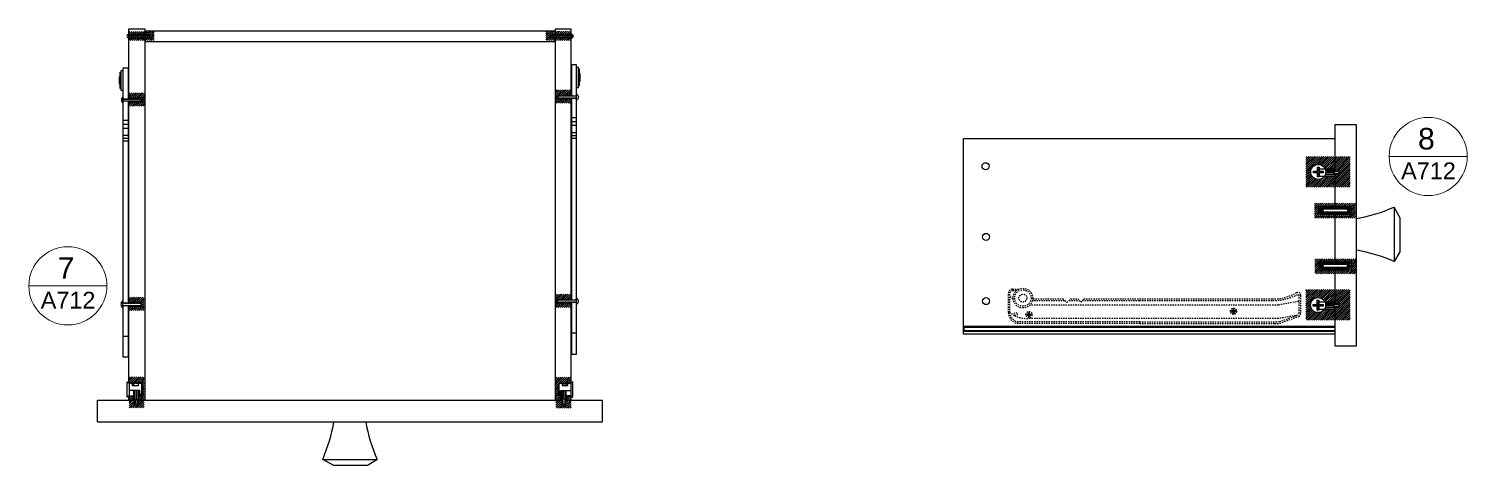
# Model space of a CAD drawing. Header units: centimetres. Extents: x -118 to 1001, y -481 to 203.
# Drawn here: x 867.5 to 1000.9, y -139.2 to -98.7 of the extents above; entities that cross this region are included whole.
import ezdxf
from ezdxf.enums import TextEntityAlignment as Align

# ---------------------------------------------------------------- set-up
doc = ezdxf.new("R2010")
doc.units = ezdxf.units.CM
doc.header["$MEASUREMENT"] = 0
doc.linetypes.add('HIDDEN2', pattern=[0.1875, 0.125, -0.0625])
doc.layers.add('A-ANNO-SYMB', color=253, linetype='Continuous', lineweight=18)
for name, color, linetype in [('A-Furn', 8, 'Continuous'), ('linee di prosp', 6, 'Continuous'), ('retini', 245, 'Continuous'), ('viti e cerniere', 3, 'Continuous')]:
    doc.layers.add(name, color=color, linetype=linetype)
doc.styles.get("Standard").update_dxf_attribs({"font": 'Arial.ttf'})
pattern_1 = [(45, (863.2211, -451.5293), (-0.088388348, 0.088388348), [])]

msp = doc.modelspace()

# ---------------------------------------------------------------- hatches: boundary and pattern name
at = {"layer": 'retini', "ltscale": 3}
h = msp.add_hatch(dxfattribs=at)
h.set_pattern_fill('ANSI31', color=256)
h.set_pattern_definition(pattern_1)
h.paths.add_polyline_path([(878.27, -98.99), (876.79, -98.99), (876.79, -99.28), (878.27, -99.28)])
h.paths.add_polyline_path([(879.14, -98.99), (878.29, -98.99), (878.29, -99.28), (878.77, -99.28), (878.77, -99.59), (878.29, -99.59), (878.29, -99.84), (879.14, -99.84)])
h.paths.add_polyline_path([(878.27, -99.59), (876.79, -99.59), (876.79, -99.84), (878.27, -99.84)])
h = msp.add_hatch(dxfattribs=at)
h.set_pattern_fill('ANSI31', color=256)
h.set_pattern_definition([(45, (903.27339, -451.51909), (-0.088388348, 0.088388348), [])])
h.paths.add_polyline_path([(916.31, -98.98), (917.79, -98.98), (917.79, -99.27), (916.31, -99.27)])
h.paths.add_polyline_path([(915.44, -98.98), (916.3, -98.98), (916.3, -99.27), (915.81, -99.27), (915.81, -99.58), (916.3, -99.58), (916.3, -99.83), (915.44, -99.83)])
h.paths.add_polyline_path([(916.31, -99.58), (917.8, -99.58), (917.8, -99.83), (916.31, -99.83)])
h = msp.add_hatch(dxfattribs=at)
h.set_pattern_fill('ANSI31', color=256)
h.set_pattern_definition([(45, (823.95308, -432.85072), (-0.088388348, 0.088388348), [])])
h.paths.add_polyline_path([(876.78, -104.68), (878.23, -104.68), (878.23, -105.93), (876.78, -105.93), (876.78, -105.52), (878.11, -105.52), (878.11, -105.15), (876.79, -105.15)])
h = msp.add_hatch(dxfattribs=at)
h.set_pattern_fill('ANSI31', color=256)
h.set_pattern_definition([(45, (868.29591, -432.58321), (-0.08838835, 0.08838835), [])])
h.paths.add_polyline_path([(917.76, -104.41), (916.31, -104.41), (916.31, -105.66), (917.76, -105.66), (917.76, -105.25), (916.43, -105.25), (916.43, -104.88), (917.76, -104.88)])
h = msp.add_hatch(dxfattribs=at)
h.set_pattern_fill('ANSI31', color=256)
h.set_pattern_definition(pattern_1)
h.paths.add_polyline_path([(988.61, -110.6), (986.39, -110.6), (985.91, -110.6), (985.91, -113.44), (988.61, -113.44), (988.61, -112.43), (987.68, -112.43), (987.59, -112.57), (987.09, -112.78), (986.89, -112.69, -0.058774), (986.74, -112.63), (986.55, -112.55), (986.32, -112.03), (986.54, -111.48), (987.07, -111.26), (987.63, -111.49), (987.72, -111.72), (988.61, -111.72)])
h.paths.add_polyline_path([(990.04, -110.6), (988.62, -110.6), (988.62, -111.72), (988.65, -111.72), (988.65, -111.89), (989.05, -111.89), (989.05, -112.26), (988.64, -112.26), (988.64, -112.43), (988.62, -112.43), (988.62, -113.44), (990.04, -113.44)])
h = msp.add_hatch(dxfattribs=at)
h.set_pattern_fill('ANSI31', color=256)
h.set_pattern_definition(pattern_1)
h.paths.add_polyline_path([(988.61, -114.93), (986.72, -114.93), (986.72, -116.32), (988.61, -116.32), (988.61, -116.02), (987.09, -116.02), (987.09, -115.19), (988.61, -115.19)])
h.paths.add_polyline_path([(990.54, -114.93), (988.62, -114.93), (988.62, -115.19), (990.13, -115.19), (990.13, -116.02), (988.62, -116.02), (988.62, -116.32), (990.54, -116.32)])
h = msp.add_hatch(dxfattribs=at)
h.set_pattern_fill('ANSI31', color=256)
h.set_pattern_definition([(45, (863.25036, -456.66747), (-0.088388348, 0.088388348), [])])
h.paths.add_polyline_path([(988.64, -120.07), (986.75, -120.07), (986.75, -121.46), (988.64, -121.46), (988.64, -121.16), (987.12, -121.16), (987.12, -120.33), (988.64, -120.33)])
h.paths.add_polyline_path([(990.57, -120.07), (988.65, -120.07), (988.65, -120.33), (990.16, -120.33), (990.16, -121.16), (988.65, -121.16), (988.65, -121.46), (990.57, -121.46)])
h = msp.add_hatch(dxfattribs=at)
h.set_pattern_fill('ANSI31', color=256)
h.set_pattern_definition([(45, (823.90868, -451.79254), (-0.088388348, 0.088388348), [])])
h.paths.add_polyline_path([(876.74, -123.62), (878.19, -123.62), (878.19, -124.87), (876.74, -124.87), (876.74, -124.46), (878.07, -124.46), (878.07, -124.09), (876.74, -124.09)])
h = msp.add_hatch(dxfattribs=at)
h.set_pattern_fill('ANSI31', color=256)
h.set_pattern_definition([(45, (868.28369, -451.51822), (-0.08838835, 0.08838835), [])])
h.paths.add_polyline_path([(917.75, -123.35), (916.3, -123.35), (916.3, -124.6), (917.75, -124.6), (917.75, -124.19), (916.42, -124.19), (916.42, -123.82), (917.75, -123.82)])
h = msp.add_hatch(dxfattribs=at)
h.set_pattern_fill('ANSI31', color=256)
h.set_pattern_definition([(45, (863.2235, -463.8598), (-0.088388348, 0.088388348), [])])
h.paths.add_polyline_path([(988.61, -122.93), (986.39, -122.93), (985.91, -122.93), (985.91, -125.77), (988.61, -125.77), (988.61, -124.76), (987.68, -124.76), (987.59, -124.9), (987.09, -125.11), (986.89, -125.02, -0.058774), (986.74, -124.96), (986.55, -124.88), (986.32, -124.36), (986.54, -123.81), (987.07, -123.6), (987.64, -123.82), (987.73, -124.05), (988.61, -124.05)])
h.paths.add_polyline_path([(990.04, -122.93), (988.63, -122.93), (988.63, -124.05), (988.65, -124.05), (988.65, -124.22), (989.05, -124.22), (989.05, -124.59), (988.64, -124.59), (988.64, -124.76), (988.63, -124.76), (988.63, -125.77), (990.04, -125.77)])
h = msp.add_hatch(dxfattribs=at)
h.set_pattern_fill('ANSI31', color=256)
h.set_pattern_definition(pattern_1)
h.paths.add_polyline_path([(877.29, -133.2), (877.18, -133.2), (877.18, -133.19), (876.81, -133.19), (876.81, -133.9), (878.21, -133.9), (878.21, -133.19), (877.78, -133.19), (877.78, -133.21), (877.67, -133.21), (877.67, -133.61), (877.29, -133.61)])
h.paths.add_polyline_path([(877.18, -132.81), (876.81, -132.81), (876.81, -133.19), (877.18, -133.19)], flags=17)
h.paths.add_polyline_path([(878.21, -131.03), (876.79, -131.03), (876.79, -131.55), (878.05, -131.55), (878.05, -132.81), (877.78, -132.81), (877.78, -133.19), (878.21, -133.19)])
h = msp.add_hatch(dxfattribs=at)
h.set_pattern_fill('ANSI31', color=256)
h.set_pattern_definition([(45, (903.59941, -451.54717), (-0.08838835, 0.08838835), [])])
h.paths.add_polyline_path([(917.3, -133.22), (917.42, -133.22), (917.42, -133.21), (917.78, -133.21), (917.78, -133.92), (916.38, -133.92), (916.38, -133.21), (916.81, -133.21), (916.92, -133.23), (916.92, -133.63), (917.3, -133.63)])
h.paths.add_polyline_path([(917.42, -132.82), (917.78, -132.82), (917.78, -133.21), (917.42, -133.21)], flags=17)
h.paths.add_polyline_path([(916.38, -131.05), (917.8, -131.05), (917.8, -131.57), (916.63, -131.57), (916.63, -132.83), (916.81, -132.83), (916.81, -133.21), (916.38, -133.21)])

# ---------------------------------------------------------------- linework, layer by layer
at = {"linetype": 'Continuous', "lineweight": 20}
for p, q in [((993.65, -110.59), (1000.89, -110.59)), ((867.5, -122.58), (874.74, -122.58))]:
    msp.add_line(p, q, dxfattribs=at)
at = {"layer": 'A-ANNO-SYMB', "linetype": 'Continuous', "lineweight": 20}
for centre in [(997.27, -110.59), (871.12, -122.58)]:
    msp.add_circle(centre, 3.62, dxfattribs=at)
at = {"layer": 'A-Furn'}
for p, q in [((876.77, -98.75), (878.27, -98.75)), ((876.77, -105.26), (876.77, -98.75)), ((878.27, -98.75), (878.27, -99.3)), ((878.27, -99.58), (878.27, -133.18)), ((878.29, -98.94), (916.28, -98.94)), ((878.29, -98.94), (878.29, -99.3)), ((878.29, -99.58), (878.29, -99.94)), ((878.29, -99.94), (916.28, -99.94)), ((916.28, -98.94), (916.28, -99.29)), ((916.28, -99.57), (916.28, -99.94)), ((916.3, -98.75), (916.3, -99.29)), ((916.3, -98.75), (917.8, -98.75)), ((916.3, -99.57), (916.3, -133.18)), ((917.8, -104.94), (917.8, -98.75)), ((917.8, -123.89), (917.8, -105.18)), ((876.77, -124.2), (876.77, -105.44)), ((988.62, -107.64), (988.62, -111.98)), ((990.62, -107.64), (988.62, -107.64)), ((990.62, -128.14), (990.62, -107.64)), ((954.18, -108.91), (988.61, -108.91)), ((954.18, -127.06), (954.18, -108.91)), ((988.61, -108.91), (988.61, -111.75)), ((988.61, -112.41), (988.61, -115.23)), ((988.62, -112.3), (988.62, -115.23)), ((988.62, -115.98), (988.62, -120.37)), ((988.62, -115.98), (988.62, -120.37)), ((994.11, -115.29), (994.11, -120.31)), ((994.65, -116.25), (994.11, -115.29)), ((994.65, -116.25), (994.65, -119.43)), ((994.65, -119.43), (994.11, -120.31)), ((988.61, -121.13), (988.61, -124.18)), ((988.62, -121.13), (988.62, -124.23)), ((876.77, -131.57), (876.77, -124.4)), ((917.8, -131.58), (917.8, -124.11)), ((988.61, -124.62), (988.61, -127.06)), ((988.62, -124.56), (988.62, -128.14)), ((988.61, -127.06), (954.18, -127.06)), ((988.62, -128.14), (990.62, -128.14)), ((873.87, -135.19), (873.87, -133.19)), ((873.87, -133.19), (877.35, -133.19)), ((876.77, -133.18), (876.77, -132.81)), ((877.56, -133.19), (917.02, -133.19)), ((917.23, -133.19), (920.7, -133.19)), ((917.8, -133.18), (917.8, -132.79)), ((920.7, -135.19), (920.7, -133.19)), ((873.87, -135.19), (920.7, -135.19)), ((894.76, -138.68), (899.78, -138.68)), ((895.72, -139.21), (894.76, -138.68)), ((898.9, -139.21), (899.78, -138.68)), ((895.72, -139.21), (898.9, -139.21))]:
    msp.add_line(p, q, dxfattribs=at)
msp.add_lwpolyline([(954.25, -126.4), (988.6, -126.4), (988.6, -126.75), (954.25, -126.75)], close=True, dxfattribs=at)
for centre, start, end in [((987.87, -100.8), 280.0631, 293.3281), ((987.87, -134.8), 66.6719, 79.9369), ((880.27, -132.43), 336.6719, 349.9369), ((914.27, -132.43), 190.0631, 203.3281)]:
    msp.add_arc(centre, 15.77, start, end, dxfattribs=at)
at = {"layer": 'linee di prosp'}
for p, q in [((878.75, -99.3), (876.78, -99.3)), ((876.78, -99.58), (878.75, -99.58)), ((878.75, -99.58), (878.75, -99.3)), ((917.8, -99.29), (915.83, -99.29)), ((915.83, -99.29), (915.83, -99.57)), ((915.83, -99.57), (917.8, -99.57)), ((876.06, -104.46), (876.06, -102.62)), ((876.06, -102.62), (876.26, -102.62)), ((876.26, -102.36), (876.72, -102.36)), ((876.26, -124.18), (876.26, -102.36)), ((876.72, -102.36), (876.72, -105.23)), ((917.82, -102.08), (917.82, -104.95)), ((918.28, -102.08), (917.82, -102.08)), ((918.28, -104.99), (918.28, -102.08)), ((918.47, -102.34), (918.28, -102.34)), ((918.47, -104.18), (918.47, -102.34)), ((918.56, -102.49), (918.47, -102.49)), ((918.56, -104), (918.56, -102.49)), ((875.91, -103.9), (875.91, -103.17)), ((875.91, -103.17), (875.98, -103.17)), ((875.98, -103.9), (875.91, -103.9)), ((875.98, -104.28), (875.98, -102.77)), ((875.98, -102.77), (876.06, -102.77)), ((918.47, -104), (918.56, -104)), ((918.62, -102.89), (918.56, -102.89)), ((918.56, -103.62), (918.62, -103.62)), ((918.62, -103.62), (918.62, -102.89)), ((876.06, -104.28), (875.98, -104.28)), ((876.26, -104.46), (876.06, -104.46)), ((878.07, -105.17), (876.77, -105.17)), ((878.07, -105.51), (878.07, -105.18)), ((916.48, -105.24), (916.48, -104.91)), ((916.48, -104.91), (917.77, -104.91)), ((917.77, -105.24), (916.48, -105.24)), ((917.82, -105.18), (917.82, -123.9)), ((918.28, -104.18), (918.47, -104.18)), ((918.28, -126.98), (918.28, -105.2)), ((876.72, -105.44), (876.72, -124.2)), ((876.77, -105.51), (878.07, -105.51)), ((876.72, -107.25), (876.26, -107.25)), ((876.72, -107.62), (876.26, -107.62)), ((876.72, -107.98), (876.26, -107.98)), ((917.82, -106.97), (918.28, -106.97)), ((917.82, -107.34), (918.28, -107.34)), ((917.82, -107.7), (918.28, -107.7)), ((876.72, -108.63), (876.26, -108.63)), ((876.72, -108.91), (876.26, -108.91)), ((876.72, -109.18), (876.26, -109.18)), ((917.82, -108.35), (918.28, -108.35)), ((917.82, -108.63), (918.28, -108.63)), ((917.82, -108.9), (918.28, -108.9)), ((987.04, -111.74), (987.04, -112.41)), ((988.62, -111.75), (987.04, -111.75)), ((988.62, -111.91), (989.02, -111.91)), ((989.02, -111.9), (989.02, -112.24)), ((987.04, -112.41), (988.62, -112.41)), ((989.02, -112.24), (988.62, -112.24)), ((987.13, -115.97), (987.13, -115.23)), ((987.13, -115.23), (988.61, -115.23)), ((990.09, -115.98), (987.13, -115.97)), ((988.61, -115.23), (990.09, -115.22)), ((990.09, -115.22), (990.09, -115.98)), ((987.16, -121.12), (987.16, -120.37)), ((987.16, -120.37), (988.63, -120.37)), ((990.11, -121.13), (987.16, -121.12)), ((988.63, -120.37), (990.11, -120.37)), ((990.11, -120.37), (990.11, -121.13)), ((916.47, -123.84), (917.76, -123.84)), ((916.47, -124.18), (916.47, -123.85)), ((876.26, -127.26), (876.26, -124.39)), ((876.72, -124.39), (876.72, -127.26)), ((878.02, -124.12), (876.73, -124.12)), ((876.73, -124.45), (878.02, -124.45)), ((878.02, -124.45), (878.02, -124.12)), ((917.76, -124.18), (916.47, -124.18)), ((917.82, -124.11), (917.82, -126.98)), ((987.03, -124.07), (987.03, -124.73)), ((988.61, -124.08), (987.03, -124.08)), ((987.03, -124.73), (988.59, -124.73)), ((988.62, -124.23), (989.02, -124.23)), ((989.02, -124.56), (988.62, -124.56)), ((989.02, -124.23), (989.02, -124.56)), ((988.61, -126.36), (954.18, -126.36)), ((876.26, -129.19), (876.26, -127.26)), ((876.26, -127.26), (876.72, -127.26)), ((876.72, -127.26), (876.72, -129.19)), ((917.82, -126.98), (917.82, -128.91)), ((918.28, -126.98), (917.82, -126.98)), ((918.28, -128.91), (918.28, -126.98)), ((954.18, -126.79), (988.61, -126.79)), ((876.72, -129.19), (876.26, -129.19)), ((917.82, -128.91), (918.28, -128.91)), ((878, -131.58), (876.78, -131.58)), ((878, -132.79), (878, -131.58)), ((916.66, -132.78), (916.66, -131.59)), ((916.66, -131.59), (917.76, -131.59)), ((876.8, -132.79), (877.2, -132.79)), ((877.2, -133.18), (877.2, -132.79)), ((877.31, -133.59), (877.31, -133.19)), ((877.64, -133.19), (877.64, -133.59)), ((877.74, -133.18), (877.74, -132.79)), ((877.74, -132.79), (878, -132.79)), ((916.84, -132.78), (916.66, -132.78)), ((916.84, -133.18), (916.84, -132.78)), ((916.94, -133.18), (916.94, -133.59)), ((917.27, -133.59), (917.27, -133.18)), ((917.38, -133.18), (917.38, -132.78)), ((917.79, -132.78), (917.38, -132.78)), ((877.64, -133.59), (877.31, -133.59)), ((916.94, -133.59), (917.27, -133.59))]:
    msp.add_line(p, q, dxfattribs=at)
at = {"layer": 'linee di prosp', "linetype": 'HIDDEN2'}
for p, q in [((958.34, -125.06), (958.34, -123.25)), ((958.47, -125.06), (958.47, -123.25)), ((958.77, -123.78), (958.47, -123.6)), ((958.71, -122.9), (959.3, -122.9)), ((958.74, -123.02), (959.09, -123.02)), ((960.72, -123.95), (963.56, -123.95)), ((963.39, -123.8), (963.76, -124.11)), ((963.76, -124.11), (964.13, -123.8)), ((963.96, -123.95), (964.91, -123.95)), ((964.78, -123.8), (965.06, -124.1)), ((965.06, -124.1), (965.32, -123.8)), ((965.19, -123.95), (970.52, -123.95)), ((970.52, -123.8), (982.8, -123.8)), ((970.52, -123.95), (982.87, -123.95)), ((985.27, -124.02), (983.36, -124.36)), ((985.21, -123.37), (985.27, -123.42)), ((985.27, -123.42), (985.27, -125.07)), ((958.92, -125.36), (958.47, -125.06)), ((970.52, -124.36), (960.33, -124.36)), ((983.36, -124.36), (970.52, -124.36)), ((985.19, -125.3), (983.36, -125.62)), ((983.47, -125.9), (985.19, -125.3)), ((985.27, -125.07), (985.19, -125.3)), ((970.52, -125.92), (959.14, -125.92)), ((970.52, -125.62), (960.17, -125.62)), ((983.36, -125.62), (970.52, -125.62)), ((970.52, -125.92), (983.15, -125.92)), ((970.52, -126.07), (983.03, -126.07)), ((983.15, -125.92), (983.47, -125.9))]:
    msp.add_line(p, q, dxfattribs=at)
for points in [[(960.58, -123.8, 0.025387), (960.63, -123.8), (960.63, -123.8), (963.39, -123.8)], [(982.8, -123.8, 0.127421), (985.08, -123.21, -0.641777), (985.44, -123.48), (985.44, -123.48), (985.44, -125.09, -0.188431), (985.3, -125.43), (985.3, -125.43), (983.69, -126, -0.116572), (983.03, -126.07), (983.03, -126.07)]]:
    msp.add_lwpolyline(points, format="xyb", dxfattribs=at)
for points in [[(964.12, -123.8), (964.78, -123.8)], [(965.32, -123.8), (970.52, -123.8)], [(970.52, -126.07), (959.04, -126.07)]]:
    msp.add_lwpolyline(points, dxfattribs=at)
for centre, radius in [((959.68, -123.72), 0.91), ((959.68, -123.72), 0.76), ((959.68, -123.72), 0.366), ((959.03, -125.2), 0.14)]:
    msp.add_circle(centre, radius, dxfattribs=at)
for centre, radius, start, end in [((958.71, -123.26), 0.364, 89.9192, 178.5068), ((958.73, -123.28), 0.256, 86.8107, 173.7179), ((960.67, -123.18), 0.764, 261.3869, 273.1388), ((982.87, -118.94), 5, 270, 297.8302), ((959.49, -125.01), 1.14, 182.5592, 247.1441), ((959.46, -124.98), 0.992, 184.7081, 251.2241), ((960.31, -121.8), 3.83, 248.6061, 267.7873)]:
    msp.add_arc(centre, radius, start, end, dxfattribs=at)
at = {"layer": 'viti e cerniere'}
for p, q in [((876.77, -99.61), (876.77, -99.25)), ((876.84, -99.37), (876.77, -99.37)), ((876.84, -99.48), (876.77, -99.48)), ((876.87, -99.31), (876.84, -99.37)), ((876.87, -99.54), (876.84, -99.48)), ((876.92, -99.4), (876.87, -99.31)), ((876.92, -99.46), (876.87, -99.54)), ((876.96, -99.31), (876.92, -99.4)), ((876.96, -99.54), (876.92, -99.46)), ((877, -99.4), (876.96, -99.31)), ((877, -99.46), (876.96, -99.54)), ((877.05, -99.31), (877, -99.4)), ((877.05, -99.54), (877, -99.46)), ((877.09, -99.4), (877.05, -99.31)), ((877.09, -99.46), (877.05, -99.54)), ((877.14, -99.31), (877.09, -99.4)), ((877.14, -99.54), (877.09, -99.46)), ((877.18, -99.4), (877.14, -99.31)), ((877.18, -99.46), (877.14, -99.54)), ((877.23, -99.31), (877.18, -99.4)), ((877.23, -99.54), (877.18, -99.46)), ((877.27, -99.4), (877.23, -99.31)), ((877.27, -99.46), (877.23, -99.54)), ((877.32, -99.31), (877.27, -99.4)), ((877.32, -99.54), (877.27, -99.46)), ((877.36, -99.4), (877.32, -99.31)), ((877.36, -99.46), (877.32, -99.54)), ((877.41, -99.31), (877.36, -99.4)), ((877.41, -99.54), (877.36, -99.46)), ((877.45, -99.4), (877.41, -99.31)), ((877.45, -99.46), (877.41, -99.54)), ((877.5, -99.31), (877.45, -99.4)), ((877.5, -99.54), (877.45, -99.46)), ((877.54, -99.4), (877.5, -99.31)), ((877.54, -99.46), (877.5, -99.54)), ((877.59, -99.31), (877.54, -99.4)), ((877.59, -99.54), (877.54, -99.46)), ((877.63, -99.4), (877.59, -99.31)), ((877.63, -99.46), (877.59, -99.54)), ((877.68, -99.31), (877.63, -99.4)), ((877.68, -99.54), (877.63, -99.46)), ((877.72, -99.4), (877.68, -99.31)), ((877.72, -99.46), (877.68, -99.54)), ((877.77, -99.31), (877.72, -99.4)), ((877.77, -99.54), (877.72, -99.46)), ((877.81, -99.4), (877.77, -99.31)), ((877.81, -99.46), (877.77, -99.54)), ((877.86, -99.31), (877.81, -99.4)), ((877.86, -99.54), (877.81, -99.46)), ((877.9, -99.4), (877.86, -99.31)), ((877.9, -99.46), (877.86, -99.54)), ((877.95, -99.31), (877.9, -99.4)), ((877.95, -99.54), (877.9, -99.46)), ((877.99, -99.4), (877.95, -99.31)), ((877.99, -99.46), (877.95, -99.54)), ((878.04, -99.31), (877.99, -99.4)), ((878.04, -99.54), (877.99, -99.46)), ((878.08, -99.4), (878.04, -99.31)), ((878.08, -99.46), (878.04, -99.54)), ((878.13, -99.31), (878.08, -99.4)), ((878.13, -99.54), (878.08, -99.46)), ((878.17, -99.4), (878.13, -99.31)), ((878.17, -99.46), (878.13, -99.54)), ((878.22, -99.31), (878.17, -99.4)), ((878.22, -99.54), (878.17, -99.46)), ((878.26, -99.4), (878.22, -99.31)), ((878.26, -99.46), (878.22, -99.54)), ((878.31, -99.31), (878.26, -99.4)), ((878.31, -99.54), (878.27, -99.48)), ((878.35, -99.4), (878.31, -99.31)), ((878.35, -99.46), (878.31, -99.54)), ((878.4, -99.31), (878.35, -99.4)), ((878.4, -99.54), (878.35, -99.46)), ((878.44, -99.4), (878.4, -99.31)), ((878.44, -99.46), (878.4, -99.54)), ((878.49, -99.31), (878.44, -99.4)), ((878.49, -99.54), (878.44, -99.46)), ((878.53, -99.4), (878.49, -99.31)), ((878.53, -99.46), (878.49, -99.54)), ((878.58, -99.31), (878.53, -99.4)), ((878.58, -99.54), (878.53, -99.46)), ((878.62, -99.4), (878.58, -99.31)), ((878.62, -99.46), (878.58, -99.54)), ((878.67, -99.31), (878.62, -99.4)), ((878.67, -99.54), (878.62, -99.46)), ((878.71, -99.4), (878.67, -99.31)), ((878.71, -99.46), (878.67, -99.54)), ((878.71, -99.4), (878.71, -99.46)), ((915.86, -99.4), (915.91, -99.32)), ((915.86, -99.46), (915.86, -99.4)), ((915.86, -99.46), (915.91, -99.55)), ((915.91, -99.32), (915.95, -99.4)), ((915.91, -99.55), (915.95, -99.46)), ((915.95, -99.4), (916, -99.32)), ((915.95, -99.46), (916, -99.55)), ((916, -99.32), (916.04, -99.4)), ((916, -99.55), (916.04, -99.46)), ((916.04, -99.4), (916.09, -99.32)), ((916.04, -99.46), (916.09, -99.55)), ((916.09, -99.32), (916.13, -99.4)), ((916.09, -99.55), (916.13, -99.46)), ((916.13, -99.4), (916.18, -99.32)), ((916.13, -99.46), (916.18, -99.55)), ((916.18, -99.32), (916.22, -99.4)), ((916.18, -99.55), (916.22, -99.46)), ((916.22, -99.4), (916.27, -99.32)), ((916.22, -99.46), (916.27, -99.55)), ((916.27, -99.32), (916.31, -99.4)), ((916.27, -99.55), (916.31, -99.46)), ((916.31, -99.4), (916.36, -99.32)), ((916.31, -99.46), (916.36, -99.55)), ((916.36, -99.32), (916.4, -99.4)), ((916.36, -99.55), (916.4, -99.46)), ((916.4, -99.4), (916.45, -99.32)), ((916.4, -99.46), (916.45, -99.55)), ((916.45, -99.32), (916.49, -99.4)), ((916.45, -99.55), (916.49, -99.46)), ((916.49, -99.4), (916.54, -99.32)), ((916.49, -99.46), (916.54, -99.55)), ((916.54, -99.32), (916.58, -99.4)), ((916.54, -99.55), (916.58, -99.46)), ((916.58, -99.4), (916.63, -99.32)), ((916.58, -99.46), (916.63, -99.55)), ((916.63, -99.32), (916.67, -99.4)), ((916.63, -99.55), (916.67, -99.46)), ((916.67, -99.4), (916.72, -99.32)), ((916.67, -99.46), (916.72, -99.55)), ((916.72, -99.32), (916.76, -99.4)), ((916.72, -99.55), (916.76, -99.46)), ((916.76, -99.4), (916.81, -99.32)), ((916.76, -99.46), (916.81, -99.55)), ((916.81, -99.32), (916.85, -99.4)), ((916.81, -99.55), (916.85, -99.46)), ((916.85, -99.4), (916.9, -99.32)), ((916.85, -99.46), (916.9, -99.55)), ((916.9, -99.32), (916.94, -99.4)), ((916.9, -99.55), (916.94, -99.46)), ((916.94, -99.4), (916.99, -99.32)), ((916.94, -99.46), (916.99, -99.55)), ((916.99, -99.32), (917.03, -99.4)), ((916.99, -99.55), (917.03, -99.46)), ((917.03, -99.4), (917.07, -99.32)), ((917.03, -99.46), (917.07, -99.55)), ((917.07, -99.55), (917.12, -99.46)), ((917.07, -99.32), (917.12, -99.4)), ((917.12, -99.4), (917.16, -99.32)), ((917.12, -99.46), (917.16, -99.55)), ((917.16, -99.32), (917.21, -99.4)), ((917.16, -99.55), (917.21, -99.46)), ((917.21, -99.4), (917.25, -99.32)), ((917.21, -99.46), (917.25, -99.55)), ((917.25, -99.32), (917.3, -99.4)), ((917.25, -99.55), (917.3, -99.46)), ((917.3, -99.4), (917.34, -99.32)), ((917.3, -99.46), (917.34, -99.55)), ((917.34, -99.32), (917.39, -99.4)), ((917.34, -99.55), (917.39, -99.46)), ((917.39, -99.4), (917.43, -99.32)), ((917.39, -99.46), (917.43, -99.55)), ((917.43, -99.32), (917.48, -99.4)), ((917.43, -99.55), (917.48, -99.46)), ((917.48, -99.4), (917.52, -99.32)), ((917.48, -99.46), (917.52, -99.55)), ((917.52, -99.32), (917.57, -99.4)), ((917.52, -99.55), (917.57, -99.46)), ((917.57, -99.4), (917.61, -99.32)), ((917.57, -99.46), (917.61, -99.55)), ((917.61, -99.32), (917.66, -99.4)), ((917.61, -99.55), (917.66, -99.46)), ((917.66, -99.4), (917.7, -99.32)), ((917.66, -99.46), (917.7, -99.55)), ((917.7, -99.32), (917.74, -99.38)), ((917.7, -99.55), (917.73, -99.49)), ((917.73, -99.49), (917.81, -99.49)), ((917.74, -99.38), (917.81, -99.38)), ((917.81, -99.25), (917.81, -99.61)), ((876.26, -105.26), (876.28, -105.26)), ((876.34, -105.26), (876.42, -105.26)), ((876.48, -105.26), (876.55, -105.26)), ((876.61, -105.26), (876.69, -105.26)), ((876.75, -105.26), (876.82, -105.26)), ((876.88, -105.26), (876.96, -105.26)), ((877.02, -105.26), (877.09, -105.26)), ((877.15, -105.26), (877.23, -105.26)), ((877.29, -105.26), (877.37, -105.26)), ((877.42, -105.26), (877.5, -105.26)), ((877.56, -105.26), (877.64, -105.26)), ((877.7, -105.26), (877.77, -105.26)), ((916.76, -105.18), (916.69, -105.18)), ((916.85, -104.99), (916.77, -104.99)), ((916.9, -105.18), (916.82, -105.18)), ((916.99, -104.99), (916.91, -104.99)), ((917.04, -105.18), (916.96, -105.18)), ((917.12, -104.99), (917.04, -104.99)), ((917.17, -105.18), (917.09, -105.18)), ((917.26, -104.99), (917.18, -104.99)), ((917.31, -105.18), (917.23, -105.18)), ((917.39, -104.99), (917.32, -104.99)), ((917.44, -105.18), (917.37, -105.18)), ((917.53, -104.99), (917.45, -104.99)), ((917.58, -105.18), (917.5, -105.18)), ((917.66, -104.99), (917.59, -104.99)), ((917.71, -105.18), (917.64, -105.18)), ((917.8, -104.99), (917.72, -104.99)), ((917.85, -105.18), (917.77, -105.18)), ((917.93, -104.99), (917.86, -104.99)), ((917.98, -105.18), (917.91, -105.18)), ((918.07, -104.99), (917.99, -104.99)), ((918.12, -105.18), (918.04, -105.18)), ((918.21, -104.99), (918.13, -104.99)), ((918.26, -105.18), (918.18, -105.18)), ((918.29, -104.99), (918.26, -104.99)), ((876.29, -105.44), (876.37, -105.44)), ((876.43, -105.44), (876.5, -105.44)), ((876.56, -105.44), (876.64, -105.44)), ((876.7, -105.44), (876.77, -105.44)), ((876.83, -105.44), (876.91, -105.44)), ((876.97, -105.44), (877.04, -105.44)), ((877.1, -105.44), (877.18, -105.44)), ((877.24, -105.44), (877.32, -105.44)), ((877.37, -105.44), (877.45, -105.44)), ((877.51, -105.44), (877.59, -105.44)), ((877.65, -105.44), (877.72, -105.44)), ((877.78, -105.44), (877.86, -105.44)), ((987.15, -111.58), (987.15, -111.95)), ((987.75, -111.86), (988.62, -111.86)), ((987.76, -111.9), (988.54, -111.9)), ((988.54, -112.04), (987.77, -112.04)), ((988.54, -112.3), (988.54, -111.86)), ((988.54, -112.07), (988.54, -112.04)), ((988.62, -111.86), (988.62, -111.98)), ((988.62, -111.98), (988.65, -111.98)), ((988.71, -111.98), (988.78, -111.98)), ((988.84, -111.98), (988.92, -111.98)), ((989, -111.98), (988.98, -111.98)), ((989, -112.17), (989, -111.98)), ((987.15, -112.11), (987.15, -112.49)), ((988.62, -112.3), (987.71, -112.3)), ((988.54, -112.26), (987.73, -112.26)), ((988.54, -112.11), (987.76, -112.11)), ((988.54, -112.09), (988.54, -112.06)), ((988.54, -112.07), (988.54, -112.11)), ((988.62, -112.2), (988.62, -112.3)), ((988.66, -112.17), (988.73, -112.17)), ((988.79, -112.17), (988.87, -112.17)), ((988.93, -112.17), (989, -112.17)), ((916.84, -123.92), (916.76, -123.92)), ((916.97, -123.92), (916.9, -123.92)), ((917.11, -123.92), (917.03, -123.92)), ((917.24, -123.92), (917.17, -123.92)), ((917.38, -123.92), (917.3, -123.92)), ((917.52, -123.92), (917.44, -123.92)), ((917.65, -123.92), (917.57, -123.92)), ((917.79, -123.92), (917.71, -123.92)), ((917.92, -123.92), (917.85, -123.92)), ((918.06, -123.92), (917.98, -123.92)), ((918.19, -123.92), (918.12, -123.92)), ((918.28, -123.92), (918.25, -123.92)), ((987.14, -123.92), (987.14, -124.3)), ((876.21, -124.2), (876.24, -124.2)), ((876.25, -124.39), (876.32, -124.39)), ((876.3, -124.2), (876.37, -124.2)), ((876.38, -124.39), (876.46, -124.39)), ((876.43, -124.2), (876.51, -124.2)), ((876.52, -124.39), (876.59, -124.39)), ((876.57, -124.2), (876.64, -124.2)), ((876.65, -124.39), (876.73, -124.39)), ((876.7, -124.2), (876.78, -124.2)), ((876.79, -124.39), (876.86, -124.39)), ((876.84, -124.2), (876.91, -124.2)), ((876.92, -124.39), (877, -124.39)), ((876.97, -124.2), (877.05, -124.2)), ((877.06, -124.39), (877.14, -124.39)), ((877.11, -124.2), (877.19, -124.2)), ((877.19, -124.39), (877.27, -124.39)), ((877.24, -124.2), (877.32, -124.2)), ((877.33, -124.39), (877.41, -124.39)), ((877.38, -124.2), (877.46, -124.2)), ((877.47, -124.39), (877.54, -124.39)), ((877.52, -124.2), (877.59, -124.2)), ((877.6, -124.39), (877.68, -124.39)), ((877.65, -124.2), (877.73, -124.2)), ((877.74, -124.39), (877.81, -124.39)), ((916.75, -124.11), (916.68, -124.11)), ((916.89, -124.11), (916.81, -124.11)), ((917.02, -124.11), (916.95, -124.11)), ((917.16, -124.11), (917.08, -124.11)), ((917.29, -124.11), (917.22, -124.11)), ((917.43, -124.11), (917.35, -124.11)), ((917.57, -124.11), (917.49, -124.11)), ((917.7, -124.11), (917.62, -124.11)), ((917.84, -124.11), (917.76, -124.11)), ((917.97, -124.11), (917.9, -124.11)), ((918.11, -124.11), (918.03, -124.11)), ((918.24, -124.11), (918.17, -124.11)), ((987.14, -124.45), (987.14, -124.84)), ((988.62, -124.62), (987.71, -124.62)), ((987.73, -124.18), (988.62, -124.18)), ((988.54, -124.58), (987.73, -124.58)), ((987.74, -124.22), (988.54, -124.22)), ((988.54, -124.36), (987.76, -124.36)), ((988.54, -124.43), (987.76, -124.43)), ((988.54, -124.62), (988.54, -124.18)), ((988.54, -124.4), (988.54, -124.36)), ((988.54, -124.41), (988.54, -124.38)), ((988.54, -124.4), (988.54, -124.43)), ((988.62, -124.18), (988.62, -124.3)), ((988.62, -124.3), (988.65, -124.3)), ((988.62, -124.52), (988.62, -124.62)), ((988.66, -124.49), (988.73, -124.49)), ((988.71, -124.3), (988.78, -124.3)), ((988.79, -124.49), (988.87, -124.49)), ((988.84, -124.3), (988.92, -124.3)), ((988.93, -124.49), (989, -124.49)), ((989, -124.3), (988.98, -124.3)), ((989, -124.49), (989, -124.3)), ((876.63, -132.91), (876.63, -131.47)), ((876.63, -131.47), (876.82, -131.61)), ((876.82, -131.61), (876.82, -132.77)), ((876.92, -131.61), (876.82, -131.61)), ((876.92, -131.61), (877.11, -131.61)), ((877.11, -131.84), (877.11, -131.61)), ((877.64, -131.84), (877.11, -131.84)), ((877.64, -131.63), (877.2, -131.63)), ((877.2, -131.63), (877.2, -131.81)), ((877.2, -131.81), (877.64, -131.81)), ((877.32, -131.81), (877.32, -131.84)), ((877.62, -131.81), (877.62, -131.84)), ((877.64, -131.61), (877.94, -131.61)), ((877.64, -131.61), (877.64, -131.84)), ((877.94, -131.61), (877.94, -132.56)), ((916.95, -131.6), (916.65, -131.6)), ((916.65, -131.6), (916.65, -132.56)), ((916.95, -131.6), (916.95, -131.83)), ((916.95, -131.83), (917.48, -131.83)), ((916.96, -131.81), (916.96, -131.83)), ((917.26, -131.81), (917.26, -131.83)), ((917.67, -131.6), (917.48, -131.6)), ((917.48, -131.83), (917.48, -131.6)), ((917.67, -131.6), (917.77, -131.6)), ((917.96, -131.47), (917.77, -131.6)), ((917.77, -131.6), (917.77, -132.77)), ((917.96, -132.9), (917.96, -131.47)), ((876.82, -132.77), (876.63, -132.91)), ((876.92, -132.28), (876.82, -132.28)), ((877.79, -132.28), (876.92, -132.28)), ((877.25, -133.19), (877.25, -132.28)), ((877.25, -133.11), (877.69, -133.11)), ((877.35, -133.19), (877.25, -133.19)), ((877.29, -133.11), (877.29, -132.28)), ((877.38, -133.22), (877.38, -133.3)), ((877.38, -133.36), (877.38, -133.43)), ((877.44, -133.11), (877.44, -132.28)), ((877.47, -133.11), (877.44, -133.11)), ((877.45, -133.11), (877.49, -133.11)), ((877.47, -133.11), (877.51, -133.11)), ((877.51, -133.11), (877.51, -132.28)), ((877.69, -133.19), (877.56, -133.19)), ((877.56, -133.19), (877.56, -133.21)), ((877.56, -133.27), (877.56, -133.35)), ((877.65, -132.28), (877.65, -133.11)), ((877.69, -132.28), (877.69, -133.19)), ((877.79, -132.77), (877.79, -132.28)), ((877.94, -132.56), (877.79, -132.77)), ((916.65, -132.56), (916.8, -132.77)), ((916.8, -132.77), (916.8, -132.28)), ((916.84, -132.28), (917.67, -132.28)), ((916.89, -132.28), (916.89, -133.18)), ((917.33, -133.1), (916.89, -133.1)), ((916.89, -133.18), (917.02, -133.18)), ((916.93, -132.28), (916.93, -133.1)), ((917.02, -133.18), (917.02, -133.21)), ((917.02, -133.27), (917.02, -133.35)), ((917.07, -133.1), (917.07, -132.28)), ((917.11, -133.1), (917.07, -133.1)), ((917.13, -133.1), (917.09, -133.1)), ((917.11, -133.1), (917.14, -133.1)), ((917.14, -133.1), (917.14, -132.28)), ((917.2, -133.22), (917.2, -133.3)), ((917.2, -133.35), (917.2, -133.43)), ((917.24, -133.18), (917.33, -133.18)), ((917.29, -133.1), (917.29, -132.28)), ((917.33, -133.18), (917.33, -132.28)), ((917.67, -132.28), (917.77, -132.28)), ((917.77, -132.77), (917.96, -132.9)), ((877.38, -133.49), (877.38, -133.57)), ((877.38, -133.57), (877.56, -133.57)), ((877.56, -133.41), (877.56, -133.48)), ((877.56, -133.57), (877.56, -133.54)), ((917.02, -133.4), (917.02, -133.48)), ((917.02, -133.57), (917.02, -133.54)), ((917.2, -133.57), (917.02, -133.57)), ((917.2, -133.49), (917.2, -133.57))]:
    msp.add_line(p, q, dxfattribs=at)
at = {"layer": 'viti e cerniere', "linetype": 'ByBlock', "lineweight": 100}
for p, q in [((987.26, -115.49), (987.41, -115.36)), ((987.26, -115.49), (987.26, -115.73)), ((987.41, -115.85), (987.26, -115.73)), ((987.41, -115.36), (989.87, -115.36)), ((987.41, -115.36), (987.41, -115.85)), ((987.41, -115.36), (987.41, -115.48)), ((989.87, -115.85), (987.41, -115.85)), ((990.01, -115.49), (989.87, -115.36)), ((989.87, -115.36), (989.87, -115.85)), ((989.87, -115.85), (990.01, -115.73)), ((990.01, -115.49), (990.01, -115.73)), ((987.26, -120.62), (987.4, -120.49)), ((987.26, -120.62), (987.26, -120.85)), ((987.4, -120.98), (987.26, -120.85)), ((987.4, -120.49), (989.86, -120.49)), ((987.4, -120.49), (987.4, -120.98)), ((987.4, -120.49), (987.4, -120.61)), ((989.86, -120.98), (987.4, -120.98)), ((990.01, -120.62), (989.86, -120.49)), ((989.86, -120.49), (989.86, -120.98)), ((989.86, -120.98), (990.01, -120.85)), ((990.01, -120.62), (990.01, -120.85))]:
    msp.add_line(p, q, dxfattribs=at)
at = {"layer": 'viti e cerniere', "linetype": 'HIDDEN2'}
for p, q in [((960.2, -125.2), (960.05, -125.2)), ((960.05, -125.2), (960.05, -125.3)), ((960.05, -125.3), (960.2, -125.3)), ((960.3, -125.05), (960.2, -125.05)), ((960.2, -125.05), (960.2, -125.2)), ((960.2, -125.3), (960.3, -125.2)), ((960.2, -125.2), (960.3, -125.3)), ((960.2, -125.3), (960.2, -125.45)), ((960.3, -125.2), (960.3, -125.05)), ((960.45, -125.2), (960.3, -125.2)), ((960.3, -125.45), (960.3, -125.3)), ((960.3, -125.3), (960.45, -125.3)), ((960.45, -125.3), (960.45, -125.2)), ((979.16, -124.89), (979.01, -124.89)), ((979.01, -124.89), (979.01, -124.99)), ((979.01, -124.99), (979.16, -124.99)), ((979.26, -124.74), (979.16, -124.74)), ((979.16, -124.74), (979.16, -124.89)), ((979.16, -124.99), (979.26, -124.89)), ((979.16, -124.89), (979.26, -124.99)), ((979.16, -124.99), (979.16, -125.14)), ((979.16, -125.14), (979.26, -125.14)), ((979.26, -124.89), (979.26, -124.74)), ((979.41, -124.89), (979.26, -124.89)), ((979.26, -125.14), (979.26, -124.99)), ((979.26, -124.99), (979.41, -124.99)), ((979.41, -124.99), (979.41, -124.89)), ((960.2, -125.45), (960.3, -125.45))]:
    msp.add_line(p, q, dxfattribs=at)
at = {"layer": 'viti e cerniere'}
for points in [[(876.26, -105.07), (876.22, -105.07, 0.451416), (876.22, -105.63), (876.26, -105.63)], [(918.29, -104.8), (918.33, -104.8, -0.451416), (918.33, -105.37), (918.29, -105.37)], [(876.21, -124.01), (876.17, -124.01, 0.451416), (876.17, -124.58), (876.21, -124.58)], [(918.28, -123.74), (918.31, -123.74, -0.451416), (918.31, -124.3), (918.28, -124.3)]]:
    msp.add_lwpolyline(points, format="xyb", close=True, dxfattribs=at)
for points in [[(876.28, -105.26), (876.28, -105.26), (876.34, -105.2)], [(876.34, -105.26), (876.34, -105.2)], [(876.42, -105.26), (876.48, -105.2)], [(876.48, -105.26), (876.48, -105.2)], [(876.55, -105.26), (876.61, -105.2)], [(876.61, -105.26), (876.61, -105.2)], [(876.69, -105.26), (876.75, -105.2)], [(876.75, -105.26), (876.75, -105.2)], [(876.82, -105.26), (876.88, -105.2)], [(876.88, -105.26), (876.88, -105.2)], [(876.96, -105.26), (877.02, -105.2)], [(877.02, -105.26), (877.02, -105.2)], [(877.09, -105.26), (877.15, -105.2)], [(877.15, -105.26), (877.15, -105.2)], [(877.23, -105.26), (877.29, -105.2)], [(877.29, -105.26), (877.29, -105.2)], [(877.37, -105.26), (877.42, -105.2)], [(877.42, -105.26), (877.42, -105.2)], [(877.5, -105.26), (877.56, -105.2)], [(877.56, -105.26), (877.56, -105.2)], [(877.64, -105.26), (877.7, -105.2)], [(877.7, -105.26), (877.7, -105.2)], [(877.77, -105.26), (877.83, -105.2)], [(877.83, -105.26), (877.83, -105.2)], [(877.83, -105.26), (877.89, -105.26), (878.05, -105.35), (877.92, -105.43)], [(916.71, -104.99), (916.65, -104.99), (916.49, -105.08), (916.62, -105.16)], [(916.69, -105.23), (916.62, -105.16)], [(916.69, -105.23), (916.69, -105.18)], [(916.71, -104.99), (916.71, -104.93)], [(916.77, -104.99), (916.71, -104.93)], [(916.82, -105.23), (916.76, -105.18)], [(916.82, -105.23), (916.82, -105.18)], [(916.85, -104.99), (916.85, -104.93)], [(916.91, -104.99), (916.85, -104.93)], [(916.96, -105.23), (916.9, -105.18)], [(916.96, -105.23), (916.96, -105.18)], [(916.99, -104.99), (916.99, -104.93)], [(917.04, -104.99), (916.99, -104.93)], [(917.09, -105.23), (917.04, -105.18)], [(917.09, -105.23), (917.09, -105.18)], [(917.12, -104.99), (917.12, -104.93)], [(917.18, -104.99), (917.12, -104.93)], [(917.23, -105.23), (917.17, -105.18)], [(917.23, -105.23), (917.23, -105.18)], [(917.26, -104.99), (917.26, -104.93)], [(917.32, -104.99), (917.26, -104.93)], [(917.37, -105.23), (917.31, -105.18)], [(917.37, -105.23), (917.37, -105.18)], [(917.39, -104.99), (917.39, -104.93)], [(917.45, -104.99), (917.39, -104.93)], [(917.5, -105.23), (917.44, -105.18)], [(917.5, -105.23), (917.5, -105.18)], [(917.53, -104.99), (917.53, -104.93)], [(917.59, -104.99), (917.53, -104.93)], [(917.64, -105.23), (917.58, -105.18)], [(917.64, -105.23), (917.64, -105.18)], [(917.66, -104.99), (917.66, -104.93)], [(917.72, -104.99), (917.66, -104.93)], [(917.77, -105.23), (917.71, -105.18)], [(917.77, -105.23), (917.77, -105.18)], [(917.8, -104.99), (917.8, -104.93)], [(917.86, -104.99), (917.8, -104.93)], [(917.91, -105.23), (917.85, -105.18)], [(917.91, -105.23), (917.91, -105.18)], [(917.93, -104.99), (917.93, -104.93)], [(917.99, -104.99), (917.93, -104.93)], [(918.04, -105.23), (917.98, -105.18)], [(918.04, -105.23), (918.04, -105.18)], [(918.07, -104.99), (918.07, -104.93)], [(918.13, -104.99), (918.07, -104.93)], [(918.18, -105.23), (918.12, -105.18)], [(918.18, -105.23), (918.18, -105.18)], [(918.21, -104.99), (918.21, -104.93)], [(918.26, -104.99), (918.26, -104.99), (918.21, -104.93)], [(918.29, -105.21), (918.26, -105.18)], [(876.26, -105.48), (876.29, -105.44)], [(876.37, -105.5), (876.43, -105.44)], [(876.37, -105.5), (876.37, -105.44)], [(876.5, -105.5), (876.56, -105.44)], [(876.5, -105.5), (876.5, -105.44)], [(876.64, -105.5), (876.7, -105.44)], [(876.64, -105.5), (876.64, -105.44)], [(876.77, -105.5), (876.83, -105.44)], [(876.77, -105.5), (876.77, -105.44)], [(876.91, -105.5), (876.97, -105.44)], [(876.91, -105.5), (876.91, -105.44)], [(877.04, -105.5), (877.1, -105.44)], [(877.04, -105.5), (877.04, -105.44)], [(877.18, -105.5), (877.24, -105.44)], [(877.18, -105.5), (877.18, -105.44)], [(877.32, -105.5), (877.37, -105.44)], [(877.32, -105.5), (877.32, -105.44)], [(877.45, -105.5), (877.51, -105.44)], [(877.45, -105.5), (877.45, -105.44)], [(877.59, -105.5), (877.65, -105.44)], [(877.59, -105.5), (877.59, -105.44)], [(877.72, -105.5), (877.78, -105.44)], [(877.72, -105.5), (877.72, -105.44)], [(877.86, -105.5), (877.92, -105.43)], [(877.86, -105.5), (877.86, -105.44)], [(986.99, -112.11), (986.62, -112.11), (986.62, -111.95), (986.99, -111.95)], [(986.99, -111.95), (986.99, -111.58), (987.15, -111.58)], [(987.15, -111.95), (987.53, -111.95), (987.53, -112.11), (987.15, -112.11)], [(988.65, -111.98), (988.71, -111.92)], [(988.71, -111.98), (988.71, -111.92)], [(988.78, -111.98), (988.84, -111.92)], [(988.84, -111.98), (988.84, -111.92)], [(988.92, -111.98), (988.98, -111.92)], [(988.98, -111.98), (988.98, -111.92)], [(987.15, -112.49), (986.99, -112.49), (986.99, -112.11)], [(988.62, -112.2), (988.66, -112.17)], [(988.73, -112.22), (988.79, -112.17)], [(988.73, -112.22), (988.73, -112.17)], [(988.87, -112.22), (988.93, -112.17)], [(988.87, -112.22), (988.87, -112.17)], [(916.7, -123.92), (916.64, -123.92), (916.48, -124.02), (916.61, -124.09)], [(916.7, -123.92), (916.7, -123.87)], [(916.76, -123.92), (916.7, -123.87)], [(916.84, -123.92), (916.84, -123.87)], [(916.9, -123.92), (916.84, -123.87)], [(916.97, -123.92), (916.97, -123.87)], [(917.03, -123.92), (916.97, -123.87)], [(917.11, -123.92), (917.11, -123.87)], [(917.17, -123.92), (917.11, -123.87)], [(917.24, -123.92), (917.24, -123.87)], [(917.3, -123.92), (917.24, -123.87)], [(917.38, -123.92), (917.38, -123.87)], [(917.44, -123.92), (917.38, -123.87)], [(917.52, -123.92), (917.52, -123.87)], [(917.57, -123.92), (917.52, -123.87)], [(917.65, -123.92), (917.65, -123.87)], [(917.71, -123.92), (917.65, -123.87)], [(917.79, -123.92), (917.79, -123.87)], [(917.85, -123.92), (917.79, -123.87)], [(917.92, -123.92), (917.92, -123.87)], [(917.98, -123.92), (917.92, -123.87)], [(918.06, -123.92), (918.06, -123.87)], [(918.12, -123.92), (918.06, -123.87)], [(918.19, -123.92), (918.19, -123.87)], [(918.25, -123.92), (918.25, -123.92), (918.19, -123.87)], [(986.98, -124.3), (986.98, -123.92), (987.14, -123.92)], [(876.21, -124.42), (876.25, -124.39)], [(876.24, -124.2), (876.24, -124.2), (876.3, -124.14)], [(876.3, -124.2), (876.3, -124.14)], [(876.32, -124.44), (876.38, -124.39)], [(876.32, -124.44), (876.32, -124.39)], [(876.37, -124.2), (876.43, -124.14)], [(876.43, -124.2), (876.43, -124.14)], [(876.46, -124.44), (876.52, -124.39)], [(876.46, -124.44), (876.46, -124.39)], [(876.51, -124.2), (876.57, -124.14)], [(876.57, -124.2), (876.57, -124.14)], [(876.59, -124.44), (876.65, -124.39)], [(876.59, -124.44), (876.59, -124.39)], [(876.64, -124.2), (876.7, -124.14)], [(876.7, -124.2), (876.7, -124.14)], [(876.73, -124.44), (876.79, -124.39)], [(876.73, -124.44), (876.73, -124.39)], [(876.78, -124.2), (876.84, -124.14)], [(876.84, -124.2), (876.84, -124.14)], [(876.86, -124.44), (876.92, -124.39)], [(876.86, -124.44), (876.86, -124.39)], [(876.91, -124.2), (876.97, -124.14)], [(876.97, -124.2), (876.97, -124.14)], [(877, -124.44), (877.06, -124.39)], [(877, -124.44), (877, -124.39)], [(877.05, -124.2), (877.11, -124.14)], [(877.11, -124.2), (877.11, -124.14)], [(877.14, -124.44), (877.19, -124.39)], [(877.14, -124.44), (877.14, -124.39)], [(877.19, -124.2), (877.24, -124.14)], [(877.24, -124.2), (877.24, -124.14)], [(877.27, -124.44), (877.33, -124.39)], [(877.27, -124.44), (877.27, -124.39)], [(877.32, -124.2), (877.38, -124.14)], [(877.38, -124.2), (877.38, -124.14)], [(877.41, -124.44), (877.47, -124.39)], [(877.41, -124.44), (877.41, -124.39)], [(877.46, -124.2), (877.52, -124.14)], [(877.52, -124.2), (877.52, -124.14)], [(877.54, -124.44), (877.6, -124.39)], [(877.54, -124.44), (877.54, -124.39)], [(877.59, -124.2), (877.65, -124.14)], [(877.65, -124.2), (877.65, -124.14)], [(877.68, -124.44), (877.74, -124.39)], [(877.68, -124.44), (877.68, -124.39)], [(877.73, -124.2), (877.79, -124.14)], [(877.79, -124.2), (877.79, -124.14)], [(877.79, -124.2), (877.85, -124.2), (878.01, -124.29), (877.88, -124.37)], [(877.81, -124.44), (877.88, -124.37)], [(877.81, -124.44), (877.81, -124.39)], [(916.68, -124.17), (916.61, -124.09)], [(916.68, -124.17), (916.68, -124.11)], [(916.81, -124.17), (916.75, -124.11)], [(916.81, -124.17), (916.81, -124.11)], [(916.95, -124.17), (916.89, -124.11)], [(916.95, -124.17), (916.95, -124.11)], [(917.08, -124.17), (917.02, -124.11)], [(917.08, -124.17), (917.08, -124.11)], [(917.22, -124.17), (917.16, -124.11)], [(917.22, -124.17), (917.22, -124.11)], [(917.35, -124.17), (917.29, -124.11)], [(917.35, -124.17), (917.35, -124.11)], [(917.49, -124.17), (917.43, -124.11)], [(917.49, -124.17), (917.49, -124.11)], [(917.62, -124.17), (917.57, -124.11)], [(917.62, -124.17), (917.62, -124.11)], [(917.76, -124.17), (917.7, -124.11)], [(917.76, -124.17), (917.76, -124.11)], [(917.9, -124.17), (917.84, -124.11)], [(917.9, -124.17), (917.9, -124.11)], [(918.03, -124.17), (917.97, -124.11)], [(918.03, -124.17), (918.03, -124.11)], [(918.17, -124.17), (918.11, -124.11)], [(918.17, -124.17), (918.17, -124.11)], [(918.28, -124.14), (918.24, -124.11)], [(986.98, -124.45), (986.61, -124.45), (986.61, -124.3), (986.98, -124.3)], [(987.14, -124.84), (986.98, -124.84), (986.98, -124.45)], [(987.14, -124.3), (987.52, -124.3), (987.52, -124.45), (987.14, -124.45)], [(988.62, -124.52), (988.66, -124.49)], [(988.65, -124.3), (988.71, -124.25)], [(988.71, -124.3), (988.71, -124.25)], [(988.73, -124.55), (988.79, -124.49)], [(988.73, -124.55), (988.73, -124.49)], [(988.78, -124.3), (988.84, -124.25)], [(988.84, -124.3), (988.84, -124.25)], [(988.87, -124.55), (988.93, -124.49)], [(988.87, -124.55), (988.87, -124.49)], [(988.92, -124.3), (988.98, -124.25)], [(988.98, -124.3), (988.98, -124.25)], [(916.95, -131.63), (917.38, -131.63), (917.38, -131.81), (916.95, -131.81)], [(877.32, -133.3), (877.38, -133.36)], [(877.32, -133.3), (877.38, -133.3)], [(877.35, -133.19), (877.38, -133.22)], [(877.56, -133.21), (877.62, -133.27)], [(877.56, -133.27), (877.62, -133.27)], [(877.56, -133.35), (877.62, -133.41)], [(917.02, -133.21), (916.96, -133.27)], [(917.02, -133.27), (916.96, -133.27)], [(917.02, -133.35), (916.96, -133.4)], [(917.24, -133.18), (917.2, -133.22)], [(917.26, -133.3), (917.2, -133.35)], [(917.26, -133.3), (917.2, -133.3)], [(877.32, -133.43), (877.38, -133.49)], [(877.32, -133.43), (877.38, -133.43)], [(877.56, -133.41), (877.62, -133.41)], [(877.56, -133.48), (877.62, -133.54)], [(877.56, -133.54), (877.62, -133.54)], [(917.02, -133.4), (916.96, -133.4)], [(917.02, -133.48), (916.96, -133.54)], [(917.02, -133.54), (916.96, -133.54)], [(917.26, -133.43), (917.2, -133.49)], [(917.26, -133.43), (917.2, -133.43)]]:
    msp.add_lwpolyline(points, dxfattribs=at)
for centre, radius in [((956.22, -111.49), 0.325), ((987.07, -112.02), 0.695), ((956.27, -118.04), 0.325), ((956.27, -124), 0.325), ((987.06, -124.37), 0.695)]:
    msp.add_circle(centre, radius, dxfattribs=at)
at = {"layer": 'viti e cerniere', "linetype": 'HIDDEN2'}
for centre in [(960.25, -125.25), (979.21, -124.94)]:
    msp.add_circle(centre, 0.288, dxfattribs=at)
at = {"layer": 'viti e cerniere'}
for centre, start, end in [((876.78, -99.43), 94.0293, 265.9707), ((917.8, -99.43), 274.0293, 85.9707)]:
    msp.add_arc(centre, 0.181, start, end, dxfattribs=at)

# ---------------------------------------------------------------- texts
at = {"layer": 'A-ANNO-SYMB', "linetype": 'Continuous', "lineweight": 20}
for tag, text, height, p in [('8', 'A', 2, (997.1, -107.94)), ('A712', 'A301', 1.555, (997.29, -111.14)), ('7', 'A', 2, (870.95, -119.93)), ('A712', 'A301', 1.555, (871.14, -123.13))]:
    msp.add_attdef(tag, text=text, height=height, dxfattribs=at).set_placement(p, align=Align.TOP_CENTER)

doc.saveas('drawing.dxf')
